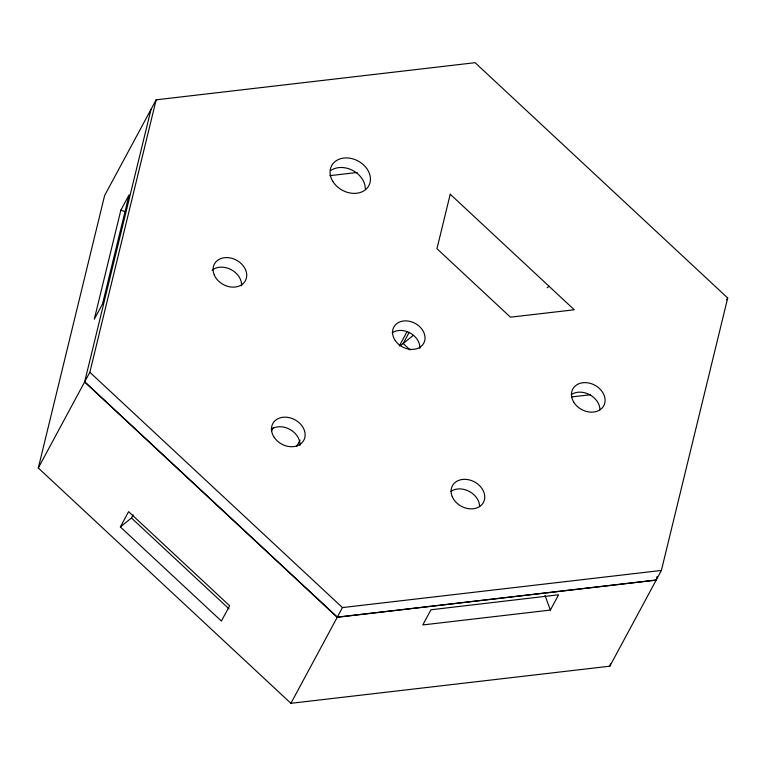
<?xml version="1.0" encoding="UTF-8"?>
<svg xmlns="http://www.w3.org/2000/svg" width="766" height="766" viewBox="0 0 766 766"><rect width="100%" height="100%" fill="white"/><g stroke="black" fill="none" stroke-linecap="round" stroke-linejoin="round"><path stroke-width="1.15" d="M38.3 467.997L104.616 195.55L156.159 99.819L475.092 62.688L727.7 298.003L661.384 570.45L609.841 666.181L290.908 703.312L38.3 467.997L89.842 372.266L156.159 99.819M120.856 210.181L94.295 319.221L102.529 303.93L129.09 194.88L120.856 210.181L125.251 211.703M151.017 109.385L84.633 381.947L337.241 617.262L656.175 580.13L657.008 576.674M609.841 666.181L610.406 663.863M120.358 526.941L128.592 511.64L229.637 605.772L221.403 621.063L120.358 526.941L131.474 518.008L133.121 514.943M271.557 430.971L273.251 427.83M296.653 446.444L300.042 440.163M399.278 346.05L406.966 331.774M409.216 332.281L403.184 343.503L400.513 345.648M290.908 703.312L342.459 607.582L661.384 570.45M550.361 610.081L558.596 594.789L430.961 609.774L422.794 624.941L550.361 610.081L544.98 595.421M726.666 299.918L727.7 298.003M547.183 287.767L548.992 286.225M413.228 335.441L403.184 343.503L410.145 349.985M329.84 175.653L357.157 172.474M571.599 396.941L590.567 394.739M656.232 580.006L337.308 617.137L84.7 381.822M89.842 372.266L342.459 607.582M131.474 518.008L229.034 608.884M571.302 394.595A17.561 13.817 28.3 0 1 589.619 394.672A17.561 13.817 28.3 0 1 599.95 409.839M450.906 491.332A17.599 13.845 28.3 0 1 469.252 491.418A17.599 13.845 28.3 0 1 479.612 506.613M271.279 429.18A17.599 13.845 28.3 0 1 290.132 429.535A17.599 13.845 28.3 0 1 299.946 445.4M212.125 270.168A17.599 13.845 28.3 0 1 231.227 269.68A17.599 13.845 28.3 0 1 241.549 285.823M330.855 170.425A21.122 16.622 28.3 0 1 352.877 170.521A21.122 16.622 28.3 0 1 365.305 188.762M392.154 332.798A16.996 13.376 28.3 0 1 410.356 333.143A16.996 13.376 28.3 0 1 419.845 348.463M450.226 194.229L436.965 248.711L510.462 317.181L574.28 309.78L450.226 194.229M452.371 496.914A17.599 13.845 28.3 0 0 481.259 505.254A17.599 13.845 28.3 0 0 470.161 480.129A17.599 13.845 28.3 0 0 452.371 496.914M274.295 437.53A17.599 13.845 28.3 0 0 303.384 440.996A17.599 13.845 28.3 0 0 287.24 417.298A17.599 13.845 28.3 0 0 274.295 437.53M573.686 402.064A17.599 13.845 28.3 0 0 602.832 407.186A17.599 13.845 28.3 0 0 588.307 382.914A17.599 13.845 28.3 0 0 573.686 402.064M395.237 340.535A16.996 13.376 28.3 0 0 423.339 343.886A16.996 13.376 28.3 0 0 407.742 321.002A16.996 13.376 28.3 0 0 395.237 340.535M214.346 275.176A17.599 13.845 28.3 0 0 243.234 283.525A17.599 13.845 28.3 0 0 232.136 258.401A17.599 13.845 28.3 0 0 214.346 275.176M332.75 181.274A21.122 16.622 28.3 0 0 367.728 187.411A21.122 16.622 28.3 0 0 350.292 158.284A21.122 16.622 28.3 0 0 332.75 181.274"/></g></svg>
